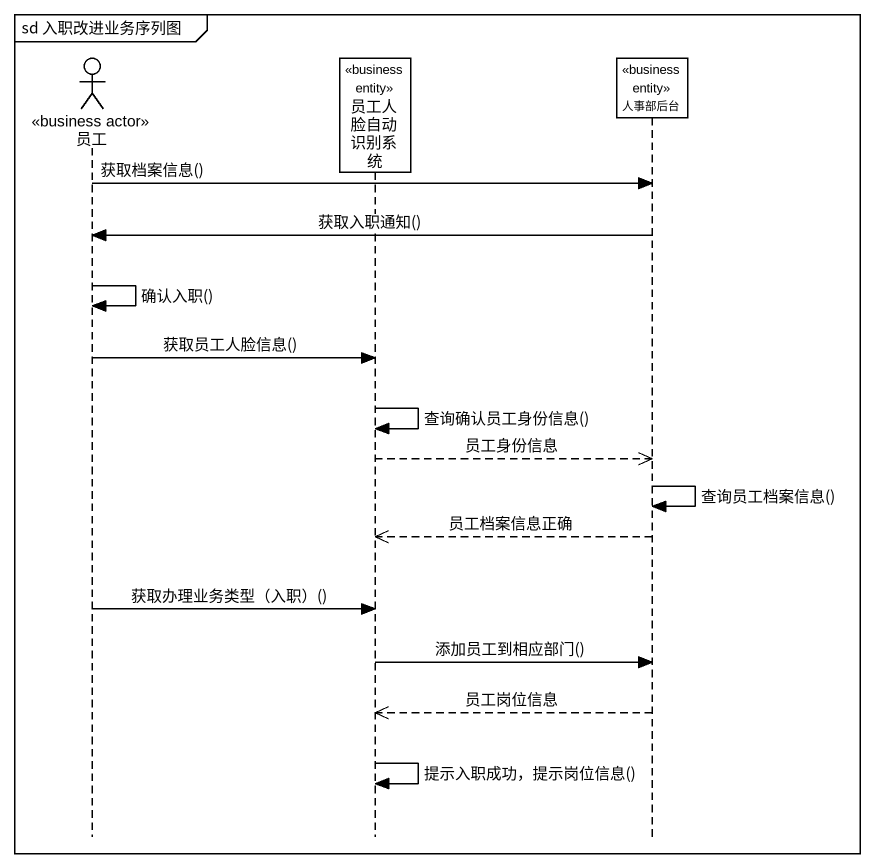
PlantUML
@startuml
mainframe sd 入职改进业务序列图
hide footbox
actor 员工 <<business actor>>
participant 员工人脸自动识别系统 <<business entity>>
participant 人事部后台 <<business entity>>

员工 -> 人事部后台 : 获取档案信息()
人事部后台 -> 员工 : 获取入职通知()
员工 -> 员工 : 确认入职()
员工 -> 员工人脸自动识别系统 : 获取员工人脸信息()
员工人脸自动识别系统 -> 员工人脸自动识别系统 : 查询确认员工身份信息()
员工人脸自动识别系统 -->> 人事部后台 : 员工身份信息
人事部后台 -> 人事部后台 : 查询员工档案信息()
人事部后台 -->> 员工人脸自动识别系统 : 员工档案信息正确
员工 -> 员工人脸自动识别系统 : 获取办理业务类型（入职）()
员工人脸自动识别系统 -> 人事部后台 : 添加员工到相应部门()
人事部后台 -->> 员工人脸自动识别系统 : 员工岗位信息
员工人脸自动识别系统 -> 员工人脸自动识别系统 : 提示入职成功，提示岗位信息()
@enduml
